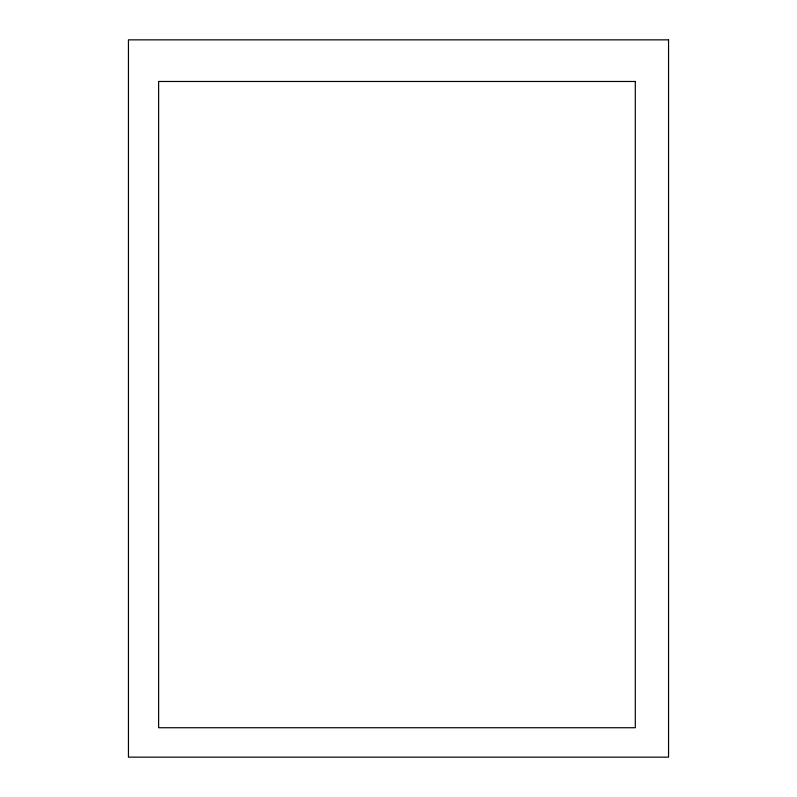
<?xml version="1.0" encoding="UTF-8"?>
<svg xmlns="http://www.w3.org/2000/svg" width="797" height="797" viewBox="0 0 797 797"><rect width="100%" height="100%" fill="white"/><g stroke="black" fill="none" stroke-linecap="round" stroke-linejoin="round"><path stroke-width="1.2" d="M668.553 39.85L128.447 39.85L128.447 757.15L668.553 757.15L668.553 39.85M635.299 81.483L158.623 81.483L158.623 727.731L635.299 727.731L635.299 81.483"/></g></svg>
